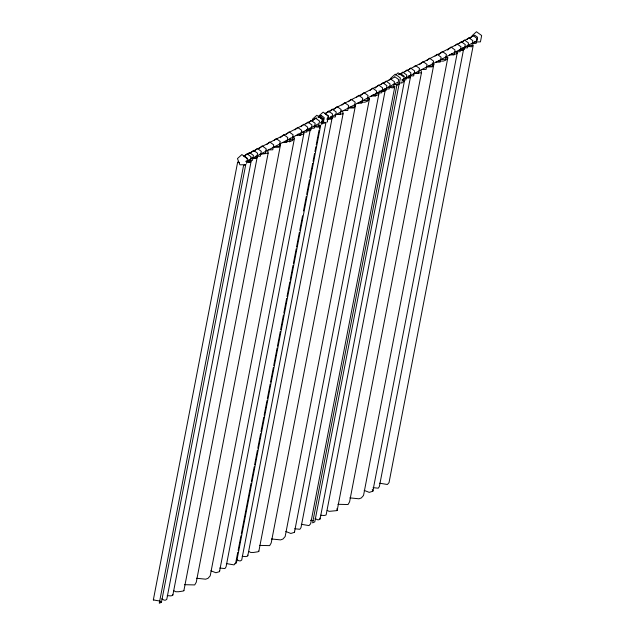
<?xml version="1.0" encoding="UTF-8"?>
<svg xmlns="http://www.w3.org/2000/svg" width="635" height="635" viewBox="0 0 635 635"><rect width="100%" height="100%" fill="white"/><g stroke="black" fill="none" stroke-linecap="round" stroke-linejoin="round"><path stroke-width="0.95" d="M173.855 590.764L175.776 591.741L178.618 591.741L183.166 591.042L183.888 590.359M183.856 590.804L268.145 153.106L267.922 151.313L266.271 150.201M248.801 551.474L250.722 552.442L253.555 552.45L258.112 551.751L258.834 551.069M258.802 551.513L343.083 113.816L342.868 112.022L341.217 110.911M327.184 510.381L329.105 511.358L336.486 510.659L337.177 510.421L336.963 508.627M337.177 510.421L421.465 72.723L421.251 70.929L420.148 70.191M210.86 570.77L215.908 572.762L219.504 571.635L219.702 570.547M219.504 571.635L303.792 133.937L303.99 132.85L303.173 132.469M285.806 531.479L290.854 533.463L294.449 532.336L294.648 531.257M294.449 532.336L378.738 94.639L378.936 93.559L378.119 93.178M364.18 490.387L369.237 492.371L372.832 491.244L373.023 490.164L372.213 489.783M372.832 491.244L457.113 53.554L457.311 52.467L456.501 52.086M161.465 602.242L159.274 603.25L243.562 165.552L245.753 164.544L161.465 602.242L159.949 601.059L153.337 599.94L237.625 162.243L238.093 161.933M246.594 163.393L247.539 158.496L243.523 155.575M248.364 160.107L250.833 160.798L251.047 161.671L166.759 599.369L165.41 600.194L164.052 600.099L161.734 598.845M167.235 595.622L170.871 595.884L172.68 595.439L172.91 594.828L257.199 157.131L255.333 156.289M279.456 143.78L280.551 144.518L196.271 582.216L194.715 584.922L184.587 584.692M289.592 141.946L290.338 138.057M292.997 137.2L294.497 138.144L210.209 575.842L208.002 578.342L205.661 579.183L196.525 578.255M309.062 128.453L310.348 129.183L226.06 566.872L224.925 568.571L219.758 568.039M237.752 552.347L235.696 563.047L234.053 564.88L226.338 563.586M238.133 550.402L240.943 535.813M241.316 533.868L251.055 483.291M251.428 481.346L254.238 466.757M254.611 464.812L257.421 450.215M257.794 448.27L260.604 433.681M260.985 431.736L263.787 417.147M264.168 415.203L266.978 400.614M267.351 398.669L270.161 384.08M270.534 382.135L273.344 367.546M273.717 365.593L277.09 348.091M277.463 346.146L280.273 331.557M280.646 329.613L283.456 315.016M283.829 313.071L286.639 298.482M287.02 296.537L289.83 281.948M290.203 280.003L293.013 265.414M293.386 263.469L296.196 248.88M296.569 246.936L299.379 232.347M299.752 230.394L302.562 215.805M303.498 210.947L306.308 196.358M306.681 194.405L309.491 179.816M309.864 177.871L312.674 163.282M313.055 161.338L314.547 153.559M314.928 151.614L315.865 146.748M316.238 144.804L319.048 130.215M319.421 128.27L319.794 126.325M321.54 124.103L322.485 119.205L318.468 116.276M320.921 122.523L323.54 121.158L324.215 117.634L321.334 115.53L318.714 116.896M327.12 122.253L328.335 115.919L323.144 112.133L318.714 116.134M327.462 121.031L328.398 116.126L325.056 113.689M242.181 556.323L245.816 556.593L247.626 556.149L247.856 555.53L332.145 117.832L330.279 116.999M354.401 104.481L355.497 105.227L271.209 542.925L269.661 545.632L259.532 545.394M367.943 97.909L369.443 98.854L285.155 536.551L282.948 539.044L280.606 539.893L271.47 538.964M384.008 89.162L385.294 89.884L301.006 527.582L299.871 529.28L294.703 528.749M399.177 84.312L400.399 77.97L395.208 74.192L390.779 78.192M403.376 81.216L404.32 76.311L400.296 73.39L398.931 74.628M315.055 518.462L317.381 519.716L318.73 519.811L320.08 518.986L404.368 81.288L404.162 80.415L402.511 79.954M408.654 75.906L410.52 76.74L326.231 514.437L326.001 515.056L324.191 515.501L320.556 515.231M432.229 63.024L433.88 64.135L349.591 501.833L348.036 504.539L337.907 504.301M446.326 56.817L447.818 57.761L363.53 495.459L361.323 497.951L358.981 498.8L349.853 497.872M462.383 48.069L463.677 48.792L379.389 486.489L378.254 488.188L373.078 487.656M310.348 129.183L309.213 130.873L305.872 130.707M385.294 89.884L384.159 91.583L378.992 91.051M463.677 48.792L462.534 50.49L459.192 50.324M257.199 157.131L256.961 157.742L255.159 158.186L251.523 157.924M332.145 117.832L331.907 118.451L330.105 118.896L327.279 118.737M410.52 76.74L410.289 77.359L408.48 77.803L405.654 77.645M280.551 144.518L279.003 147.225L273.129 147.383M355.497 105.227L353.949 107.934L348.075 108.093M433.88 64.135L432.324 66.842L426.458 67M294.497 138.144L292.291 140.645L289.949 141.486L285.329 141.359M369.443 98.854L367.236 101.346L364.895 102.195L360.275 102.068M447.818 57.761L445.611 60.254L443.27 61.103L438.65 60.976M319.984 125.349L318.341 127.183L313.69 126.706M244.919 155.631L246.975 153.773L250.992 156.694L250.047 161.6L246.372 161.687M247.38 154.353L249.436 152.495L253.452 155.416L252.516 160.322L247.912 160.425M250.15 153.432L253.579 150.344L257.596 153.265L256.651 158.163L252.055 158.274M253.849 151.511L257.278 148.415L261.295 151.344L260.35 156.242L255.754 156.353M259.421 148.352L262.16 145.875L266.184 148.804L265.24 153.702L260.636 153.813M266.97 144.431L269.708 141.954L273.725 144.883L272.78 149.781L268.184 149.884M274.161 140.43L276.217 138.573L280.233 141.494L279.289 146.399L274.693 146.502M280.337 137.747L283.766 134.652L287.782 137.573L286.837 142.47L282.234 142.581M286.337 134.358L289.084 131.882L293.1 134.803L292.156 139.708L287.552 139.811M294.934 129.897L297.672 127.421L301.688 130.342L300.744 135.239L296.148 135.35M300.95 126.762L303.689 124.285L307.705 127.214L306.769 132.112L302.165 132.223M305.895 123.928L307.951 122.071L311.976 124.992L311.031 129.897L306.427 130M308.412 122.888L311.15 120.412L315.166 123.333L314.222 128.238L309.626 128.341M312.396 119.285L316.825 115.284L322.016 119.062M312.087 121.237L315.516 118.142L319.532 121.063L318.587 125.968L313.992 126.071M318.365 117.181L319.738 115.943L323.755 118.872L322.81 123.769L320.969 123.809M320.103 116.642L321.334 115.53M325.787 113.522L328.525 111.046L332.542 113.975L331.597 118.872L327.001 118.983M328.795 112.22L332.224 109.125L336.24 112.046L335.296 116.951L330.7 117.054M333.685 109.68L337.106 106.585L341.122 109.514L340.185 114.411L335.582 114.514M341.916 105.14L344.654 102.664L348.671 105.585L347.726 110.49L343.13 110.593M348.424 101.759L351.163 99.282L355.179 102.203L354.235 107.101L349.639 107.212M356.656 97.211L358.712 95.353L362.728 98.282L361.783 103.18L357.18 103.291M360.601 95.687L364.03 92.591L368.046 95.512L367.101 100.417L362.498 100.52M369.872 90.599L372.618 88.122L376.634 91.051L375.69 95.948L371.086 96.06M375.206 88.09L378.635 84.995L382.651 87.916L381.706 92.821L377.111 92.924M380.841 84.638L382.897 82.78L386.921 85.701L385.977 90.607L381.373 90.71M383.357 83.59L386.096 81.113L390.112 84.042L389.168 88.94L384.572 89.051M388.406 80.701L390.462 78.843L394.478 81.772L393.533 86.67L388.938 86.781M395.557 75.128L398.089 72.842L403.281 76.621M400.018 74.589L402.765 72.112L406.781 75.033L405.836 79.939L402.153 80.018M404.852 71.811L406.908 69.953L410.924 72.882L409.98 77.78L405.376 77.891M408.551 69.89L410.607 68.032L414.623 70.953L413.679 75.859L409.075 75.962M414.115 66.731L415.488 65.492L419.505 68.421L418.56 73.319L413.956 73.43M419.608 64.667L423.029 61.571L427.053 64.492L426.109 69.398L421.505 69.501M426.799 60.666L429.546 58.19L433.562 61.111L432.618 66.008L428.014 66.119M435.031 56.118L437.086 54.261L441.103 57.19L440.158 62.087L435.562 62.198M438.975 54.594L442.404 51.498L446.421 54.419L445.484 59.325L440.881 59.428M447.572 50.125L450.993 47.03L455.017 49.959L454.073 54.856L449.469 54.967M454.962 45.76L457.017 43.902L461.034 46.823L460.089 51.729L455.486 51.832M459.224 43.545L461.28 41.688L465.296 44.609L464.352 49.514L459.748 49.617M461.732 42.497L464.471 40.029L468.495 42.95L467.55 47.847L462.947 47.958M466.788 39.608L468.844 37.759L472.861 40.68L471.916 45.577L467.312 45.688M472.043 35.75L476.472 31.75L481.663 35.528L480.441 41.87L474.496 42.005M469.638 38.656L473.059 35.56L477.083 38.481L476.139 43.386L471.535 43.49M153.337 599.94L153.813 599.63M251.047 161.671L249.698 162.496L248.341 162.401L246.015 161.147M404.368 81.288L403.019 82.113L401.669 82.018M398.828 74.747L474.655 35.147L477.544 37.251L476.861 40.767L401.907 79.915M321.326 115.387L318.706 116.753L321.596 118.856M324.81 113.57L394.533 77.153M316.976 117.808L243.761 156.043L246.65 158.147M320.913 122.372L323.533 121.007M327.017 119.189L397.613 82.32M245.967 161.663L318.31 123.889M318.508 126.262L320.699 125.254L236.41 562.951L234.95 563.618M457.113 53.554L453.525 54.673L451.271 53.665M378.738 94.639L375.142 95.766L372.896 94.758M303.792 133.937L300.196 135.064L297.95 134.056M421.465 72.723L413.393 73.66M343.083 113.816L335.01 114.752M268.145 153.106L260.064 154.043M399.09 83.026L402.066 82.963M393.16 84.582L397.756 84.479L398.701 79.573L394.684 76.652M321.889 121.19L323.54 121.158M321.318 122.396L324.993 122.309M245.856 164.695L239.903 164.83L237.45 158.575L241.879 154.575L247.071 158.353M467.019 46.323L471.662 46.799L473.305 44.966L389.017 482.663L387.374 484.497L379.659 483.203M388.636 87.416L393.287 87.892L394.93 86.058L310.642 523.756L308.999 525.589L301.284 524.296M310.396 520.287L313.277 520.676M239.435 162.719L237.625 162.243M322.548 122.753L324.644 123.206L325.993 122.38L241.705 560.078L240.355 560.903L238.998 560.8L236.68 559.546M247.404 555.157L247.856 555.53M172.458 594.447L172.91 594.828M319.873 518.112L320.08 518.986M396.883 85.169L312.603 522.867L314.785 521.859L399.074 84.161L396.883 85.169"/></g></svg>
